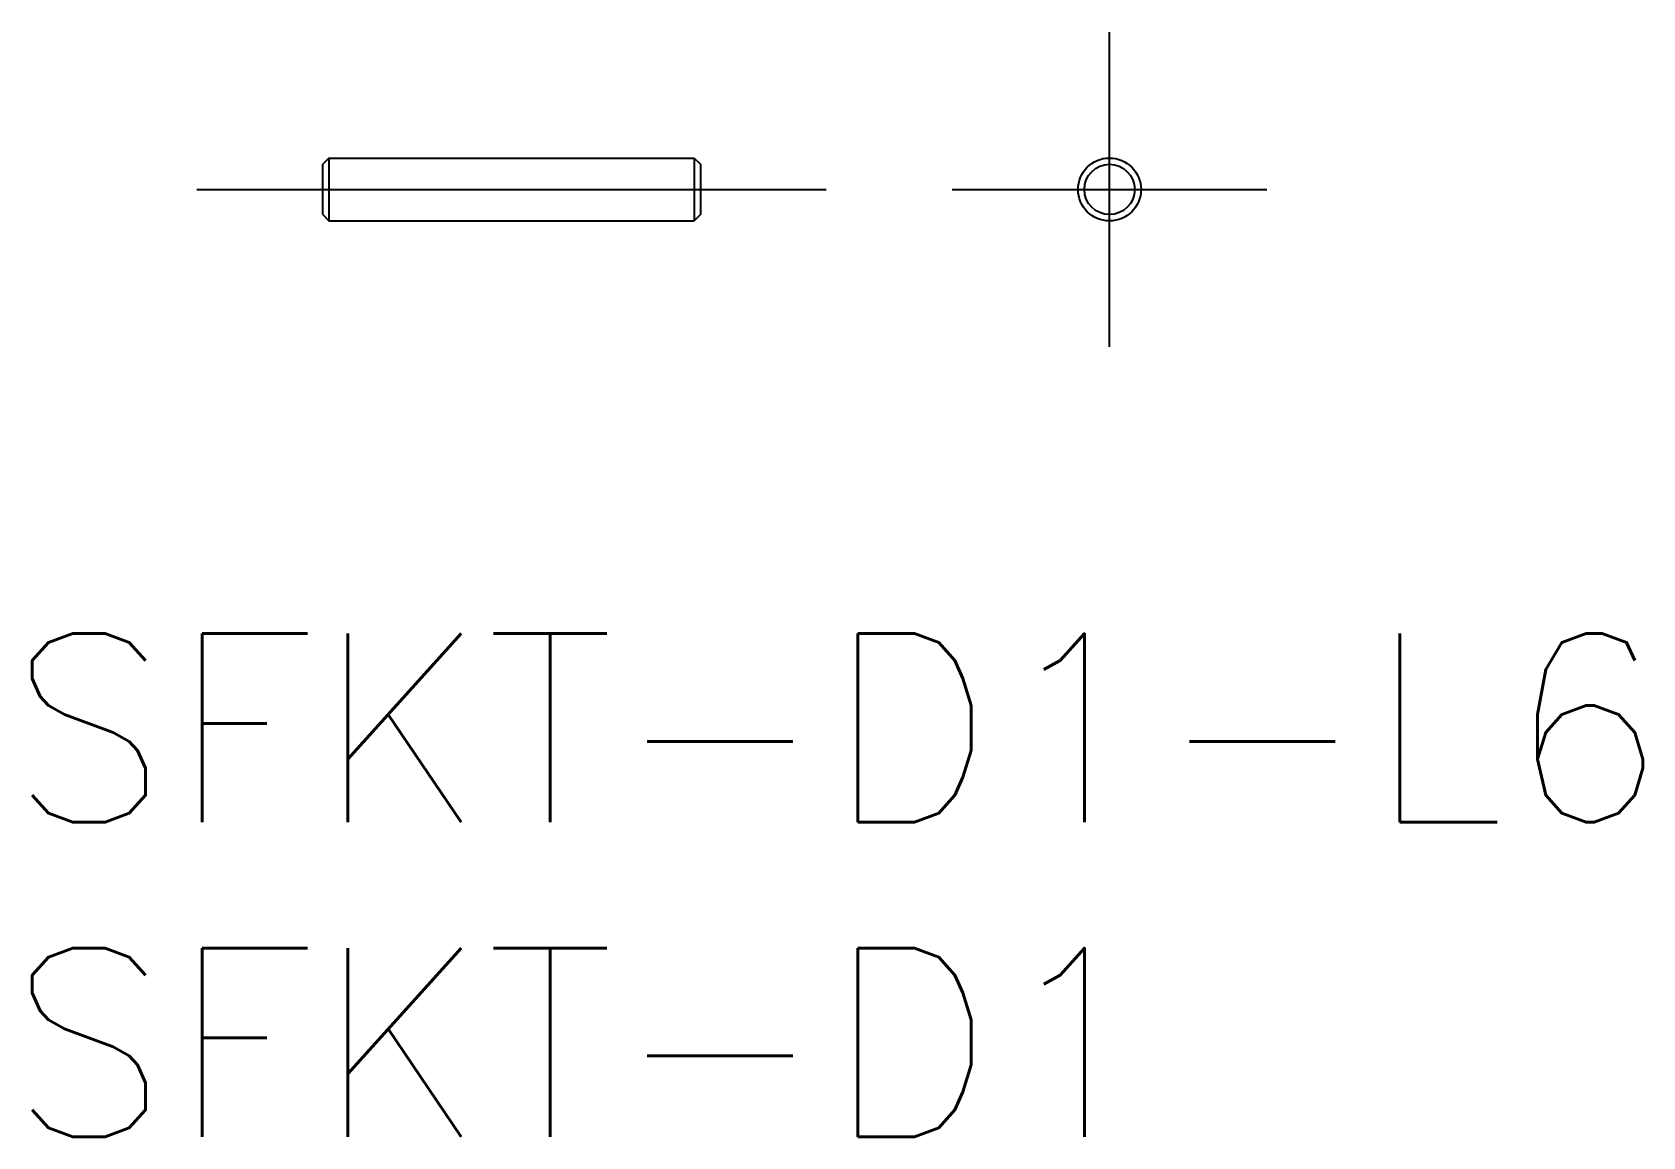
# Model space of a CAD drawing. Extents: x -17.1 to 8.5, y -15.1 to 2.5.
import ezdxf

# ---------------------------------------------------------------- set-up
doc = ezdxf.new("R2010")
doc.units = 0
doc.linetypes.add('CENTER', pattern=[50.8, 31.75, -6.35, 6.35, -6.35])
doc.layers.get('0').update_dxf_attribs({"linetype": 'CONTINUOUS'})
doc.layers.add('CENTER', color=1, linetype='CONTINUOUS')
doc.styles.get("Standard").update_dxf_attribs({"font": 'txt.shx', "height": 3, "bigfont": 'bigfont.shx'})

msp = doc.modelspace()

# ---------------------------------------------------------------- linework, layer by layer
at = {"color": 7, "linetype": 'CONTINUOUS'}
for p, q in [((-12.4, 0.5), (-12.5, 0.4)), ((-12.5, -0.4), (-12.5, 0.4)), ((-12.4, 0.5), (-6.6, 0.5)), ((-12.4, 0.5), (-12.4, -0.5)), ((-6.6, 0.5), (-6.5, 0.4)), ((-6.6, 0.5), (-6.6, -0.5)), ((-6.5, 0.4), (-6.5, -0.4)), ((-12.5, -0.4), (-12.4, -0.5)), ((-12.4, -0.5), (-6.6, -0.5)), ((-6.5, -0.4), (-6.6, -0.5))]:
    msp.add_line(p, q, dxfattribs=at)
for radius in [0.5, 0.4]:
    msp.add_circle((0, 0), radius, dxfattribs=at)
at = {"layer": 'CENTER', "color": 1, "linetype": 'CENTER'}
for p, q in [((0, -2.5), (0, 2.5)), ((-14.5, 0), (-4.5, 0)), ((-2.5, 0), (2.5, 0))]:
    msp.add_line(p, q, dxfattribs=at)

# ---------------------------------------------------------------- texts
at = {"color": 7, "linetype": 'CONTINUOUS'}
for s, p in [('SFKT-D1-L6', (-17.5, -10.058)), ('SFKT-D1', (-17.5, -15.058))]:
    msp.add_text(s, height=3, dxfattribs=at).set_placement(p)

doc.saveas('drawing.dxf')
